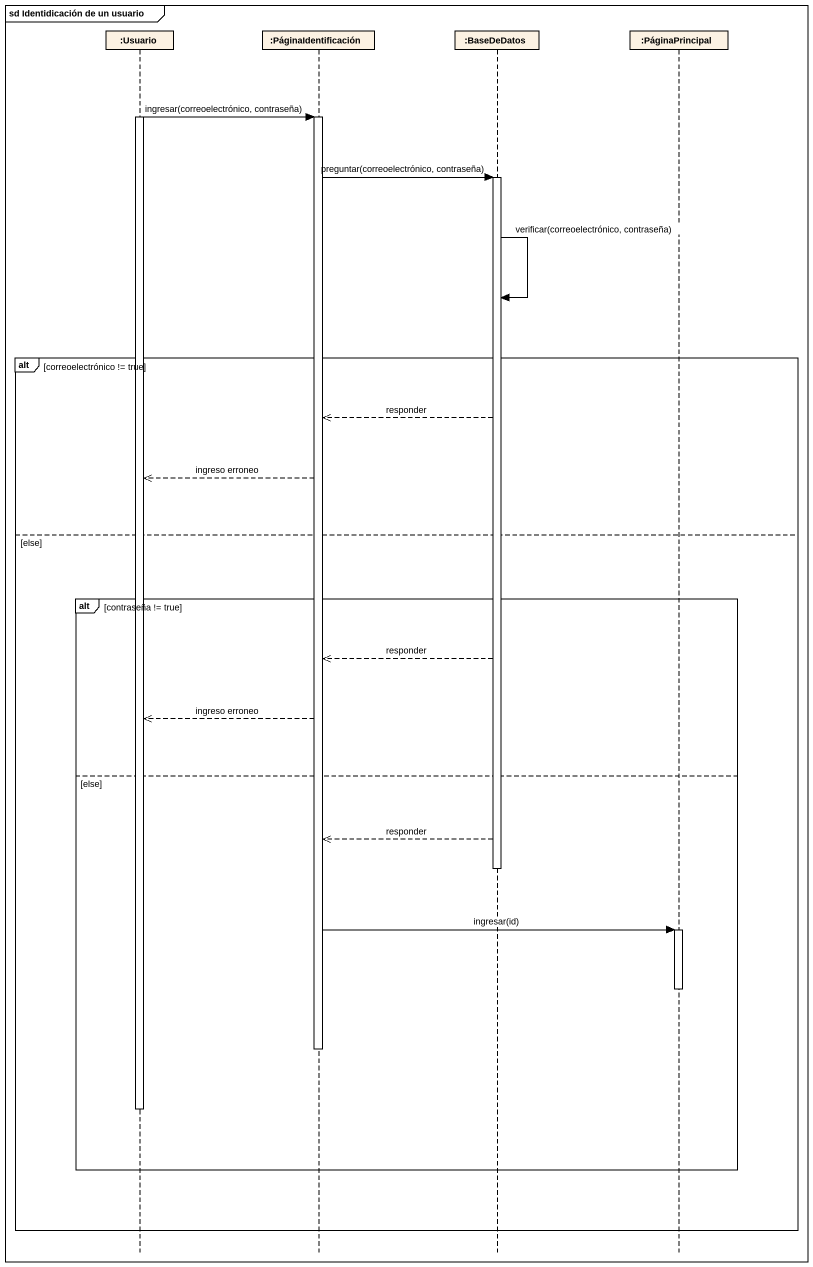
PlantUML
@startuml
mainframe sd Identidicación de un usuario
hide footbox
participant ":Usuario" as Usuario
participant ":PáginaIdentificación" as PáginaIdentificación
participant ":BaseDeDatos" as BaseDeDatos
participant ":PáginaPrincipal" as PáginaPrincipal

activate Usuario
Usuario -> PáginaIdentificación : ingresar(correoelectrónico, contraseña)
activate PáginaIdentificación
PáginaIdentificación -> BaseDeDatos : preguntar(correoelectrónico, contraseña)
activate BaseDeDatos
BaseDeDatos -> BaseDeDatos : verificar(correoelectrónico, contraseña)
alt correoelectrónico != true
  BaseDeDatos -->> PáginaIdentificación : responder
  PáginaIdentificación -->> Usuario : ingreso erroneo
else else
  alt contraseña != true
    BaseDeDatos -->> PáginaIdentificación : responder
    PáginaIdentificación -->> Usuario : ingreso erroneo
  else else
    BaseDeDatos -->> PáginaIdentificación : responder
    deactivate BaseDeDatos
    PáginaIdentificación -> PáginaPrincipal : ingresar(id)
    activate PáginaPrincipal
    deactivate PáginaPrincipal
    deactivate PáginaIdentificación
    deactivate Usuario
  end
end
@enduml
